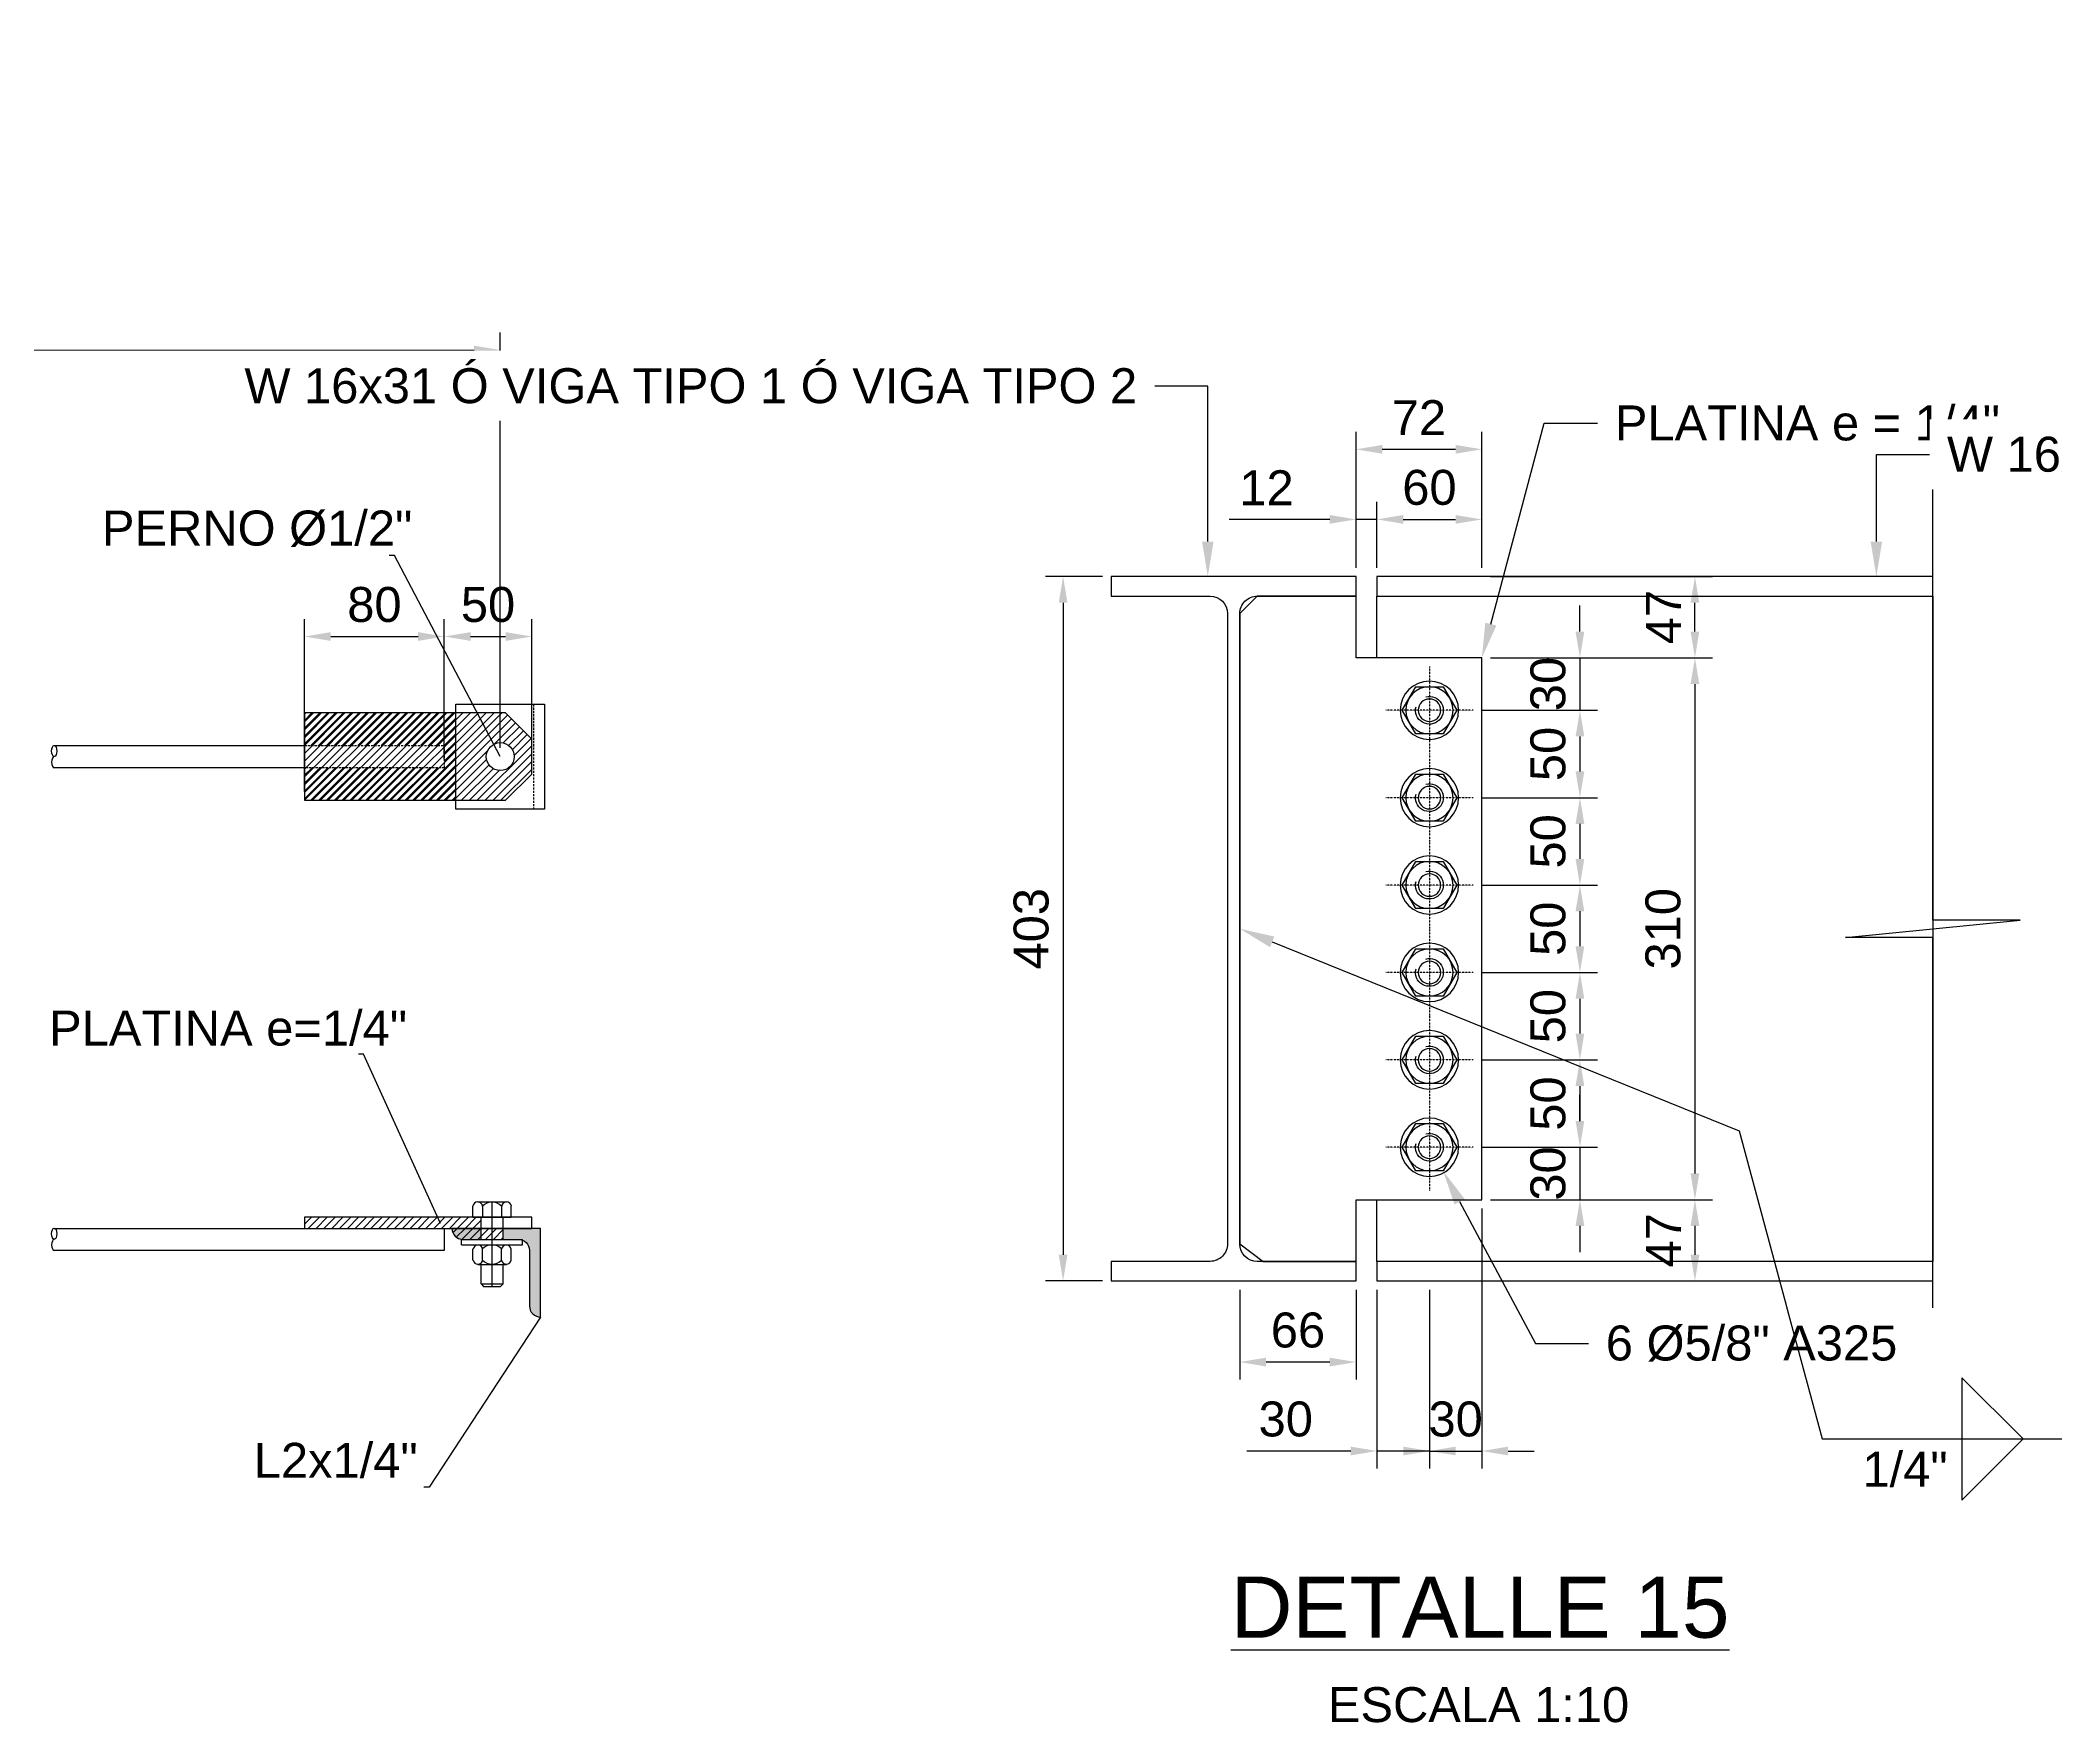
# Model space of a CAD drawing. Header units: millimetres. Extents: x -241278 to 318497, y -110515 to 29234.
# Drawn here: x -11828 to -10675, y -43249 to -42287 of the extents above; entities that cross this region are included whole.
import ezdxf
from ezdxf import colors
from ezdxf.entities.mleader import LeaderData, LeaderLine
from ezdxf.enums import TextEntityAlignment as Align
from ezdxf.math import Vec2, Vec3

# ---------------------------------------------------------------- set-up
doc = ezdxf.new("R2010")
doc.units = ezdxf.units.MM
doc.header["$LTSCALE"] = 0.1
doc.linetypes.add('CENTER', pattern=[2, 1.25, -0.25, 0.25, -0.25])
doc.linetypes.add('HIDDENX2', pattern=[19.05, 12.7, -6.35])
for name, color, linetype in [('EE-CENTROS', 8, 'CENTER'), ('EE-L 2x1-4', 121, 'Continuous'), ('EE-LAMINA 1-4', 161, 'Continuous'), ('EE-PERNO 1-2', 213, 'Continuous'), ('EE-RIOSTRA 1-2', 51, 'Continuous'), ('EE-TEXTO 1', 4, 'Continuous'), ('EE-TEXTO 2', 2, 'Continuous'), ('SIM-ACHURADOS', 8, 'Continuous'), ('SIM-COTAS', 1, 'Continuous'), ('SIM-OCULTOS', 8, 'HIDDENX2'), ('SIM-PLATINAS', 2, 'Continuous'), ('SIM-W16x31', 164, 'Continuous')]:
    doc.layers.add(name, color=color, linetype=linetype)
doc.styles.add('ARIAL EE', font='arial.ttf')
doc.styles.get("Standard").update_dxf_attribs({"font": 'arial.ttf'})
doc.dimstyles.new('EE 1_STANDAR', dxfattribs={"dimtxt": 2, "dimasz": 1.5, "dimexe": 1, "dimexo": 0.5, "dimgap": 0.8, "dimtad": 1, "dimdec": 0, "dimdsep": 46, "dimtxsty": 'Standard', "dimcen": 0.09, "dimclrd": 256, "dimclre": 256, "dimclrt": 2, "dimadec": 0, "dimazin": 0, "dimtfac": 1, "dimtdec": 0, "dimtix": 1, "dimtmove": 0, "dimatfit": 2, "dimfxl": 1, "dimtolj": 1, "dimlwd": -1, "dimlwe": -1, "dimarcsym": 1})
pattern_1 = [(45, (-202303.136, 98216.546), (-2.24506403, 2.24506403), [])]

# ---------------------------------------------------------------- blocks, each defined once
blk = doc.blocks.new('PL1')
blk.add_lwpolyline([(-6.4, -112), (25, -112), (25, 3), (10, 18), (-10, 18), (-25, 3), (-25, -112), (-6.4, -112)])
blk.add_circle((0, 0), 8)
blk = doc.blocks.new('*D282')
at = {"layer": 'SIM-COTAS', "transparency": 16777216}
for p, q in [((-12617.6, -42691.5), (-12617.6, -42453.9)), ((-11564.7, -42691.5), (-11564.7, -42453.9)), ((-12602.6, -42463.9), (-11579.7, -42463.9))]:
    blk.add_line(p, q, dxfattribs=at)
for points in [[(-12602.6, -42461.4), (-12602.6, -42466.4), (-12617.6, -42463.9)], [(-11579.7, -42461.4), (-11579.7, -42466.4), (-11564.7, -42463.9)]]:
    blk.add_solid(points, dxfattribs=at)
at = {"layer": 'SIM-COTAS', "color": 2, "transparency": 16777216, "insert": (-12091.1, -42445.5), "char_height": 20, "attachment_point": 5}
blk.add_mtext('\\A1;LONGITUD VARIABLE', dxfattribs=at)
blk = doc.blocks.new('*D249')
at = {"layer": 'SIM-COTAS', "transparency": 16777216}
for p, q in [((-11676.7, -42716.5), (-11676.7, -42617.8)), ((-11661.7, -42627.8), (-11611.7, -42627.8)), ((-11596.7, -42697.9), (-11596.7, -42617.8))]:
    blk.add_line(p, q, dxfattribs=at)
for points in [[(-11661.7, -42625.3), (-11661.7, -42630.3), (-11676.7, -42627.8)], [(-11611.7, -42625.3), (-11611.7, -42630.3), (-11596.7, -42627.8)]]:
    blk.add_solid(points, dxfattribs=at)
at = {"layer": 'SIM-COTAS', "color": 2, "transparency": 16777216, "insert": (-11636.7, -42609.6), "char_height": 20, "attachment_point": 5}
blk.add_mtext('\\A1;80', dxfattribs=at)
blk = doc.blocks.new('*D250')
at = {"layer": 'SIM-COTAS', "transparency": 16777216}
for p, q in [((-11596.7, -42697.9), (-11596.7, -42617.8)), ((-11581.7, -42627.8), (-11561.7, -42627.8)), ((-11546.7, -42691.5), (-11546.7, -42617.8))]:
    blk.add_line(p, q, dxfattribs=at)
for points in [[(-11581.7, -42625.3), (-11581.7, -42630.3), (-11596.7, -42627.8)], [(-11561.7, -42625.3), (-11561.7, -42630.3), (-11546.7, -42627.8)]]:
    blk.add_solid(points, dxfattribs=at)
at = {"layer": 'SIM-COTAS', "color": 2, "transparency": 16777216, "insert": (-11571.7, -42609.6), "char_height": 20, "attachment_point": 5}
blk.add_mtext('\\A1;50', dxfattribs=at)
blk = doc.blocks.new('TÍTULO')
at = {"layer": 'EE-TEXTO 1', "style": 'ARIAL EE'}
blk.add_attdef('%%UTÍTULO', text='', height=3.5, dxfattribs=at).set_placement((0, 0), align=Align.MIDDLE_CENTER)
at = {"layer": 'EE-TEXTO 2', "style": 'ARIAL EE'}
for tag, p in [('SUBTÍTULO', (0, -4.24)), ('ESCALA', (0, -5.71))]:
    blk.add_attdef(tag, text='', height=2, dxfattribs=at).set_placement(p, align=Align.MIDDLE_CENTER)
blk = doc.blocks.new('TUERCA 5-8')
blk.add_lwpolyline([(919700.1, -652089.1), (919692.3, -652102.6), (919700.1, -652116.1), (919715.7, -652116.1), (919723.5, -652102.6), (919715.7, -652089.1)], close=True)
for radius in [16.7, 13.5, 6.44]:
    blk.add_circle((919707.9, -652102.6), radius)
blk.add_arc((919707.9, -652102.6), 7.94, 75, 15)
at = {"layer": 'EE-CENTROS'}
for p, q in [((919707.9, -652077.6), (919707.9, -652127.6)), ((919682.9, -652102.6), (919732.9, -652102.6))]:
    blk.add_line(p, q, dxfattribs=at)
blk = doc.blocks.new('TUER 5-8')
blk.add_blockref('TUERCA 5-8', (-919707.9, 652102.6))
blk = doc.blocks.new('*D288')
at = {"layer": 'SIM-COTAS', "transparency": 16777216}
for p, q in [((-10947, -42625), (-10947, -42610)), ((-10998.1, -42640), (-10937, -42640)), ((-10947, -42640), (-10947, -42670)), ((-11003.1, -42670), (-10937, -42670)), ((-10947, -42685), (-10947, -42700))]:
    blk.add_line(p, q, dxfattribs=at)
for points in [[(-10949.5, -42625), (-10944.5, -42625), (-10947, -42640)], [(-10949.5, -42685), (-10944.5, -42685), (-10947, -42670)]]:
    blk.add_solid(points, dxfattribs=at)
at = {"layer": 'SIM-COTAS', "color": 2, "transparency": 16777216, "insert": (-10965.2, -42655), "char_height": 20, "attachment_point": 5, "rotation": 90}
blk.add_mtext('\\A1;30', dxfattribs=at)
blk = doc.blocks.new('*D289')
at = {"layer": 'SIM-COTAS', "transparency": 16777216}
for p, q in [((-11003.1, -42670), (-10937, -42670)), ((-10947, -42685), (-10947, -42705)), ((-11003.1, -42720), (-10937, -42720))]:
    blk.add_line(p, q, dxfattribs=at)
for points in [[(-10949.5, -42685), (-10944.5, -42685), (-10947, -42670)], [(-10949.5, -42705), (-10944.5, -42705), (-10947, -42720)]]:
    blk.add_solid(points, dxfattribs=at)
at = {"layer": 'SIM-COTAS', "color": 2, "transparency": 16777216, "insert": (-10965.2, -42695), "char_height": 20, "attachment_point": 5, "rotation": 90}
blk.add_mtext('\\A1;50', dxfattribs=at)
blk = doc.blocks.new('*D290')
at = {"layer": 'SIM-COTAS', "transparency": 16777216}
for p, q in [((-11003.1, -42720), (-10937, -42720)), ((-10947, -42735), (-10947, -42755)), ((-11003.1, -42770), (-10937, -42770))]:
    blk.add_line(p, q, dxfattribs=at)
for points in [[(-10949.5, -42735), (-10944.5, -42735), (-10947, -42720)], [(-10949.5, -42755), (-10944.5, -42755), (-10947, -42770)]]:
    blk.add_solid(points, dxfattribs=at)
at = {"layer": 'SIM-COTAS', "color": 2, "transparency": 16777216, "insert": (-10965.2, -42745), "char_height": 20, "attachment_point": 5, "rotation": 90}
blk.add_mtext('\\A1;50', dxfattribs=at)
blk = doc.blocks.new('*D291')
at = {"layer": 'SIM-COTAS', "transparency": 16777216}
for p, q in [((-11003.1, -42770), (-10937, -42770)), ((-10947, -42785), (-10947, -42805)), ((-11003.1, -42820), (-10937, -42820))]:
    blk.add_line(p, q, dxfattribs=at)
for points in [[(-10949.5, -42785), (-10944.5, -42785), (-10947, -42770)], [(-10949.5, -42805), (-10944.5, -42805), (-10947, -42820)]]:
    blk.add_solid(points, dxfattribs=at)
at = {"layer": 'SIM-COTAS', "color": 2, "transparency": 16777216, "insert": (-10965.2, -42795), "char_height": 20, "attachment_point": 5, "rotation": 90}
blk.add_mtext('\\A1;50', dxfattribs=at)
blk = doc.blocks.new('*D292')
at = {"layer": 'SIM-COTAS', "transparency": 16777216}
for p, q in [((-11003.1, -42820), (-10937, -42820)), ((-10947, -42835), (-10947, -42855)), ((-11003.1, -42870), (-10937, -42870))]:
    blk.add_line(p, q, dxfattribs=at)
for points in [[(-10949.5, -42835), (-10944.5, -42835), (-10947, -42820)], [(-10949.5, -42855), (-10944.5, -42855), (-10947, -42870)]]:
    blk.add_solid(points, dxfattribs=at)
at = {"layer": 'SIM-COTAS', "color": 2, "transparency": 16777216, "insert": (-10965.2, -42845), "char_height": 20, "attachment_point": 5, "rotation": 90}
blk.add_mtext('\\A1;50', dxfattribs=at)
blk = doc.blocks.new('*D293')
at = {"layer": 'SIM-COTAS', "transparency": 16777216}
for p, q in [((-11003.1, -42870), (-10937, -42870)), ((-10947, -42885), (-10947, -42905)), ((-11003.1, -42920), (-10937, -42920))]:
    blk.add_line(p, q, dxfattribs=at)
for points in [[(-10949.5, -42885), (-10944.5, -42885), (-10947, -42870)], [(-10949.5, -42905), (-10944.5, -42905), (-10947, -42920)]]:
    blk.add_solid(points, dxfattribs=at)
at = {"layer": 'SIM-COTAS', "color": 2, "transparency": 16777216, "insert": (-10965.2, -42895), "char_height": 20, "attachment_point": 5, "rotation": 90}
blk.add_mtext('\\A1;50', dxfattribs=at)
blk = doc.blocks.new('*D294')
at = {"layer": 'SIM-COTAS', "transparency": 16777216}
for p, q in [((-10947, -42905), (-10947, -42890)), ((-11003.1, -42920), (-10937, -42920)), ((-10947, -42920), (-10947, -42950)), ((-10998.1, -42950), (-10937, -42950)), ((-10947, -42965), (-10947, -42980))]:
    blk.add_line(p, q, dxfattribs=at)
for points in [[(-10949.5, -42905), (-10944.5, -42905), (-10947, -42920)], [(-10949.5, -42965), (-10944.5, -42965), (-10947, -42950)]]:
    blk.add_solid(points, dxfattribs=at)
at = {"layer": 'SIM-COTAS', "color": 2, "transparency": 16777216, "insert": (-10965.2, -42935), "char_height": 20, "attachment_point": 5, "rotation": 90}
blk.add_mtext('\\A1;30', dxfattribs=at)
blk = doc.blocks.new('*D295')
at = {"layer": 'SIM-COTAS', "transparency": 16777216}
for p, q in [((-11063.1, -43001.5), (-11063.1, -43103.8)), ((-11033.1, -43001.5), (-11033.1, -43103.8)), ((-11078.1, -43093.8), (-11137.6, -43093.8)), ((-11033.1, -43093.8), (-11063.1, -43093.8)), ((-11018.1, -43093.8), (-11003.1, -43093.8))]:
    blk.add_line(p, q, dxfattribs=at)
for points in [[(-11078.1, -43091.3), (-11078.1, -43096.3), (-11063.1, -43093.8)], [(-11018.1, -43091.3), (-11018.1, -43096.3), (-11033.1, -43093.8)]]:
    blk.add_solid(points, dxfattribs=at)
at = {"layer": 'SIM-COTAS', "color": 2, "transparency": 16777216, "insert": (-11115.3, -43075.6), "char_height": 20, "attachment_point": 5}
blk.add_mtext('\\A1;30', dxfattribs=at)
blk = doc.blocks.new('*D296')
at = {"layer": 'SIM-COTAS', "transparency": 16777216}
for p, q in [((-11003.1, -42955), (-11003.1, -43103.8)), ((-11033.1, -43001.5), (-11033.1, -43103.8)), ((-11048.1, -43093.8), (-11063.1, -43093.8)), ((-11033.1, -43093.8), (-11003.1, -43093.8)), ((-10988.1, -43093.8), (-10973.1, -43093.8))]:
    blk.add_line(p, q, dxfattribs=at)
for points in [[(-11048.1, -43091.3), (-11048.1, -43096.3), (-11033.1, -43093.8)], [(-10988.1, -43091.3), (-10988.1, -43096.3), (-11003.1, -43093.8)]]:
    blk.add_solid(points, dxfattribs=at)
at = {"layer": 'SIM-COTAS', "color": 2, "transparency": 16777216, "insert": (-11018.1, -43075.6), "char_height": 20, "attachment_point": 5}
blk.add_mtext('\\A1;30', dxfattribs=at)
blk = doc.blocks.new('*D297')
at = {"layer": 'SIM-COTAS', "transparency": 16777216}
for p, q in [((-11075.1, -42588.5), (-11075.1, -42550.8)), ((-11063.1, -42588.5), (-11063.1, -42550.8)), ((-11090.1, -42560.8), (-11147.6, -42560.8)), ((-11063.1, -42560.8), (-11075.1, -42560.8)), ((-11048.1, -42560.8), (-11033.1, -42560.8))]:
    blk.add_line(p, q, dxfattribs=at)
for points in [[(-11090.1, -42558.3), (-11090.1, -42563.3), (-11075.1, -42560.8)], [(-11048.1, -42558.3), (-11048.1, -42563.3), (-11063.1, -42560.8)]]:
    blk.add_solid(points, dxfattribs=at)
at = {"layer": 'SIM-COTAS', "color": 2, "transparency": 16777216, "insert": (-11126.3, -42542.7), "char_height": 20, "attachment_point": 5}
blk.add_mtext('\\A1;12', dxfattribs=at)
blk = doc.blocks.new('*D298')
at = {"layer": 'SIM-COTAS', "transparency": 16777216}
for p, q in [((-11075.1, -42588.5), (-11075.1, -42510.7)), ((-11003.1, -42588.5), (-11003.1, -42510.7)), ((-11060.1, -42520.7), (-11018.1, -42520.7))]:
    blk.add_line(p, q, dxfattribs=at)
for points in [[(-11060.1, -42518.2), (-11060.1, -42523.2), (-11075.1, -42520.7)], [(-11018.1, -42518.2), (-11018.1, -42523.2), (-11003.1, -42520.7)]]:
    blk.add_solid(points, dxfattribs=at)
at = {"layer": 'SIM-COTAS', "color": 2, "transparency": 16777216, "insert": (-11039.1, -42502.6), "char_height": 20, "attachment_point": 5}
blk.add_mtext('\\A1;72', dxfattribs=at)
blk = doc.blocks.new('*D299')
at = {"layer": 'SIM-COTAS', "transparency": 16777216}
for p, q in [((-11063.1, -42588.5), (-11063.1, -42550.8)), ((-11003.1, -42588.5), (-11003.1, -42550.8)), ((-11048.1, -42560.8), (-11018.1, -42560.8))]:
    blk.add_line(p, q, dxfattribs=at)
for points in [[(-11048.1, -42558.3), (-11048.1, -42563.3), (-11063.1, -42560.8)], [(-11018.1, -42558.3), (-11018.1, -42563.3), (-11003.1, -42560.8)]]:
    blk.add_solid(points, dxfattribs=at)
at = {"layer": 'SIM-COTAS', "color": 2, "transparency": 16777216, "insert": (-11033.1, -42542.6), "char_height": 20, "attachment_point": 5}
blk.add_mtext('\\A1;60', dxfattribs=at)
blk = doc.blocks.new('*D300')
at = {"layer": 'SIM-COTAS', "transparency": 16777216}
for p, q in [((-10998.1, -42593.5), (-10871.2, -42593.5)), ((-10881.2, -42625), (-10881.2, -42608.5)), ((-10998.1, -42640), (-10871.2, -42640))]:
    blk.add_line(p, q, dxfattribs=at)
for points in [[(-10883.7, -42608.5), (-10878.7, -42608.5), (-10881.2, -42593.5)], [(-10883.7, -42625), (-10878.7, -42625), (-10881.2, -42640)]]:
    blk.add_solid(points, dxfattribs=at)
at = {"layer": 'SIM-COTAS', "color": 2, "transparency": 16777216, "insert": (-10899.2, -42616.7), "char_height": 20, "attachment_point": 5, "rotation": 90}
blk.add_mtext('\\A1;47', dxfattribs=at)
blk = doc.blocks.new('*D301')
at = {"layer": 'SIM-COTAS', "transparency": 16777216}
for p, q in [((-10998.1, -42640), (-10871.2, -42640)), ((-10881.2, -42655), (-10881.2, -42935)), ((-10998.1, -42950), (-10871.2, -42950))]:
    blk.add_line(p, q, dxfattribs=at)
for points in [[(-10883.7, -42655), (-10878.7, -42655), (-10881.2, -42640)], [(-10883.7, -42935), (-10878.7, -42935), (-10881.2, -42950)]]:
    blk.add_solid(points, dxfattribs=at)
at = {"layer": 'SIM-COTAS', "color": 2, "transparency": 16777216, "insert": (-10899.4, -42795), "char_height": 20, "attachment_point": 5, "rotation": 90}
blk.add_mtext('\\A1;310', dxfattribs=at)
blk = doc.blocks.new('*D302')
at = {"layer": 'SIM-COTAS', "transparency": 16777216}
for p, q in [((-10998.1, -42950), (-10871.2, -42950)), ((-10881.2, -42965), (-10881.2, -42981.5)), ((-10998.1, -42996.5), (-10871.2, -42996.5))]:
    blk.add_line(p, q, dxfattribs=at)
for points in [[(-10883.7, -42965), (-10878.7, -42965), (-10881.2, -42950)], [(-10883.7, -42981.5), (-10878.7, -42981.5), (-10881.2, -42996.5)]]:
    blk.add_solid(points, dxfattribs=at)
at = {"layer": 'SIM-COTAS', "color": 2, "transparency": 16777216, "insert": (-10899.2, -42973.2), "char_height": 20, "attachment_point": 5, "rotation": 90}
blk.add_mtext('\\A1;47', dxfattribs=at)
blk = doc.blocks.new('AWS-FILL-IZQ')
at = {"transparency": 16777216}
for p, q in [((20, 0), (21.78, 1.78)), ((8.25, -3.5), (11.75, 0)), ((8.25, 0), (8.25, -3.5)), ((8.25, 0), (20, 0)), ((20, 0), (21.78, -1.78))]:
    blk.add_line(p, q, dxfattribs=at)
at = {"layer": 'EE-TEXTO 2', "color": 2, "transparency": 16777216, "style": 'ARIAL EE'}
for tag, p, flags in [('OBSERVACION', (22.3, -1.07), 4), ('DE-TANTO-CADA-TANTO', (12.07, -2.68), 12)]:
    blk.add_attdef(tag, p, '', height=2, dxfattribs=dict(at, flags=flags))
at = {"layer": 'EE-TEXTO 2', "color": 2, "transparency": 16777216, "style": 'ARIAL EE', "flags": 12}
blk.add_attdef('VALOR_SOLDADURA', text='', height=2, dxfattribs=at).set_placement((7.44, -2.73), align=Align.RIGHT)
blk = doc.blocks.new('*D348')
at = {"layer": 'SIM-COTAS', "transparency": 16777216}
for p, q in [((-11220.1, -42593.5), (-11252.7, -42593.5)), ((-11242.7, -42608.5), (-11242.7, -42981.5)), ((-11220.1, -42996.5), (-11252.7, -42996.5))]:
    blk.add_line(p, q, dxfattribs=at)
for points in [[(-11245.2, -42608.5), (-11240.2, -42608.5), (-11242.7, -42593.5)], [(-11245.2, -42981.5), (-11240.2, -42981.5), (-11242.7, -42996.5)]]:
    blk.add_solid(points, dxfattribs=at)
at = {"layer": 'SIM-COTAS', "color": 2, "transparency": 16777216, "insert": (-11260.9, -42795), "char_height": 20, "attachment_point": 5, "rotation": 90}
blk.add_mtext('\\A1;403', dxfattribs=at)
blk = doc.blocks.new('*D349')
at = {"layer": 'SIM-COTAS', "transparency": 16777216}
for p, q in [((-11141.6, -43001.5), (-11141.6, -43052.9)), ((-11075.1, -43001.5), (-11075.1, -43052.9)), ((-11090.1, -43042.9), (-11126.6, -43042.9))]:
    blk.add_line(p, q, dxfattribs=at)
for points in [[(-11126.6, -43040.4), (-11126.6, -43045.4), (-11141.6, -43042.9)], [(-11090.1, -43040.4), (-11090.1, -43045.4), (-11075.1, -43042.9)]]:
    blk.add_solid(points, dxfattribs=at)
at = {"layer": 'SIM-COTAS', "color": 2, "transparency": 16777216, "insert": (-11108.3, -43024.7), "char_height": 20, "attachment_point": 5}
blk.add_mtext('\\A1;66', dxfattribs=at)

msp = doc.modelspace()

# ---------------------------------------------------------------- hatches: boundary and pattern name
at = {"layer": 'SIM-ACHURADOS'}
h = msp.add_hatch(dxfattribs=at)
h.set_pattern_fill('LINE', color=256, angle=45)
h.set_pattern_definition([(45, (-203053.9018, 98086.284), (-2.24506403, 2.24506403), [])])
h.paths.add_polyline_path([(-11676.7, -42671.5), (-11676.7, -42690.2), (-11596.7, -42690.2), (-11596.7, -42702.9), (-11676.7, -42702.9), (-11676.7, -42721.5), (-11590.1, -42721.5), (-11590.1, -42671.5)])
h = msp.add_hatch(dxfattribs=at)
h.set_pattern_fill('LINE', color=256, angle=45)
h.set_pattern_definition([(45, (-202303.136, 98086.284), (-2.24506403, 2.24506403), [])])
h.paths.add_polyline_path([(-11572.7, -42696.5, 1), (-11556.7, -42696.5, 1)], flags=16)
h.paths.add_polyline_path([(-11561.7, -42721.5), (-11546.7, -42706.5), (-11546.7, -42686.5), (-11561.7, -42671.5), (-11676.7, -42671.5), (-11676.7, -42690.2), (-11676.7, -42721.5)])
h = msp.add_hatch(dxfattribs=at)
h.set_pattern_fill('LINE', color=256, angle=45)
h.set_pattern_definition(pattern_1)
h.paths.add_polyline_path([(-11575.7, -42960), (-11676.7, -42960), (-11676.7, -42966.4), (-11596.7, -42966.4), (-11575.7, -42966.4)])
h = msp.add_hatch(dxfattribs=at)
h.set_pattern_fill('LINE', color=256, angle=45)
h.set_pattern_definition(pattern_1)
h.paths.add_polyline_path([(-11586.1, -42972.7), (-11563, -42972.7), (-11563, -42966.4), (-11592.4, -42966.4, 0.414214)])
h = msp.add_hatch(color=256, dxfattribs=at)
h.dxf.hatch_style = 1
h.paths.add_polyline_path([(-11575.7, -42966.4), (-11592.4, -42966.4, 0.414214), (-11586.1, -42972.7), (-11575.7, -42972.7)])
h = msp.add_hatch(color=256, dxfattribs=at)
h.dxf.hatch_style = 1
h.paths.add_polyline_path([(-11541.6, -42966.4), (-11563, -42966.4), (-11563, -42972.7), (-11554.3, -42972.7), (-11551.9, -42972.7), (-11551.9, -42973.2, -0.304573), (-11548, -42979), (-11548, -43010.8, 0.414214), (-11541.6, -43017.2)])

# ---------------------------------------------------------------- linework, layer by layer
at = {"layer": 'EE-L 2x1-4'}
msp.add_lwpolyline([(-11539.3, -42666.5), (-11539.3, -42726.5), (-11590.1, -42726.5), (-11590.1, -42666.5), (-11539.3, -42666.5)], dxfattribs=at)
msp.add_lwpolyline([(-11586.1, -42972.7), (-11554.3, -42972.7, -0.414214), (-11548, -42979), (-11548, -43010.8, 0.414214), (-11541.6, -43017.2), (-11541.6, -42966.4), (-11592.4, -42966.4, 0.414214)], format="xyb", close=True, dxfattribs=at)
at = {"layer": 'EE-LAMINA 1-4'}
msp.add_lwpolyline([(-11546.7, -42966.4), (-11546.7, -42960), (-11676.7, -42960), (-11676.7, -42966.4)], close=True, dxfattribs=at)
at = {"layer": 'EE-PERNO 1-2'}
for p, q in [((-11580.4, -42960), (-11580.4, -42953.8)), ((-11580.4, -42960), (-11558.4, -42960)), ((-11577.6, -42951.3), (-11561.1, -42951.3)), ((-11575.7, -42972.7), (-11575.7, -42960)), ((-11574.9, -42953.8), (-11574.9, -42960)), ((-11569.4, -42999.7), (-11569.4, -42951.3)), ((-11563.9, -42953.8), (-11563.9, -42960)), ((-11563, -42972.7), (-11563, -42960)), ((-11558.4, -42960), (-11558.4, -42953.8)), ((-11586.8, -42972.7), (-11551.9, -42972.7)), ((-11586.8, -42975.9), (-11586.8, -42972.7)), ((-11551.9, -42975.9), (-11551.9, -42972.7)), ((-11586.8, -42975.9), (-11551.9, -42975.9)), ((-11580.3, -42984.7), (-11580.3, -42978.2)), ((-11574.8, -42984.7), (-11574.8, -42978.2)), ((-11563.9, -42984.7), (-11563.9, -42978.2)), ((-11558.5, -42984.7), (-11558.5, -42978.2)), ((-11577.5, -42987), (-11561.2, -42987)), ((-11575.7, -42998.2), (-11575.7, -42987)), ((-11563, -42998.2), (-11563, -42987)), ((-11575.7, -42998.2), (-11563, -42998.2)), ((-11575.7, -42998.2), (-11574.2, -42999.7)), ((-11574.2, -42999.7), (-11564.5, -42999.7)), ((-11574.2, -42999.7), (-11564.5, -42999.7)), ((-11563, -42998.2), (-11564.5, -42999.7))]:
    msp.add_line(p, q, dxfattribs=at)
for centre, radius, start, end in [((-11577.6, -42954), 2.76, 5.445, 174.555), ((-11569.4, -42958.6), 7.34, 41.4713, 138.5287), ((-11561.1, -42954), 2.76, 5.445, 174.555), ((-11577.5, -42978.7), 2.77, 9.9883, 170.0117), ((-11577.5, -42984.2), 2.77, 189.9883, 350.0117), ((-11569.4, -42983.5), 7.64, 44.4706, 135.5294), ((-11569.4, -42979.3), 7.64, 224.4706, 315.5294), ((-11561.2, -42978.7), 2.77, 9.9883, 170.0117), ((-11561.2, -42984.2), 2.77, 189.9883, 350.0117)]:
    msp.add_arc(centre, radius, start, end, dxfattribs=at)
at = {"layer": 'EE-RIOSTRA 1-2'}
for points in [[(-11819.9, -42690.2), (-11676.7, -42690.2), (-11676.7, -42702.9), (-11820.1, -42702.9)], [(-11819.9, -42966.4), (-11596.7, -42966.4), (-11596.7, -42979.1), (-11820.1, -42979.1)]]:
    msp.add_lwpolyline(points, dxfattribs=at)
for centre in [(-11819.9, -42693.3), (-11819.9, -42969.5)]:
    msp.add_ellipse(centre, major_axis=(0, -3.18), ratio=0.467779, dxfattribs=at)
for centre in [(-11819.9, -42699.7), (-11819.9, -42975.9)]:
    msp.add_ellipse(centre, major_axis=(0, -3.18), ratio=0.467779, start_param=3.141593, end_param=6.283185, dxfattribs=at)
at = {"layer": 'SIM-COTAS'}
msp.add_lwpolyline([(-10745.1, -43046.5), (-10745.1, -42800), (-10795.1, -42800), (-10695.1, -42790), (-10745.1, -42790), (-10745.1, -42543.5)], dxfattribs=at)
at = {"layer": 'SIM-OCULTOS'}
msp.add_line((-11545.6, -42666.5), (-11545.6, -42726.5), dxfattribs=at)
msp.add_lwpolyline([(-11676.7, -42690.2), (-11596.7, -42690.2), (-11596.7, -42702.9), (-11676.7, -42702.9)], dxfattribs=at)
at = {"layer": 'SIM-PLATINAS'}
msp.add_lwpolyline([(-11075.1, -42640), (-11075.1, -42604.7), (-11131.6, -42604.7), (-11141.6, -42614.7), (-11141.6, -42975.3), (-11128.2, -42985.3), (-11075.1, -42985.3), (-11075.1, -42950), (-11003.1, -42950), (-11003.1, -42640)], close=True, dxfattribs=at)
at = {"layer": 'SIM-W16x31'}
msp.add_lwpolyline([(-11131.6, -42604.7), (-11075.1, -42604.7), (-11075.1, -42593.5), (-11215.1, -42593.5), (-11215.1, -42604.7), (-11158.6, -42604.7, -0.414203), (-11148.6, -42614.7), (-11148.6, -42975.3, -0.414224), (-11158.6, -42985.3), (-11215.1, -42985.3), (-11215.1, -42996.5), (-11075.1, -42996.5), (-11075.1, -42985.3), (-11131.6, -42985.3, -0.414203), (-11141.6, -42975.3), (-11141.6, -42614.7, -0.414224)], format="xyb", close=True, dxfattribs=at)
for points in [[(-10745.1, -42593.5), (-11063.1, -42593.5), (-11063.1, -42604.7), (-10745.1, -42604.7)], [(-10745.1, -42985.3), (-11063.1, -42985.3), (-11063.1, -42996.5), (-10745.1, -42996.5)]]:
    msp.add_lwpolyline(points, close=True, dxfattribs=at)
msp.add_lwpolyline([(-11063.1, -42640), (-11063.1, -42604.7), (-10745.1, -42604.7), (-10745.1, -42985.3), (-11063.1, -42985.3), (-11063.1, -42950)], dxfattribs=at)

# ---------------------------------------------------------------- block references
at = {"xscale": -1}
for p in [(-11033.1, -42670), (-11033.1, -42720), (-11033.1, -42770), (-11033.1, -42820), (-11033.1, -42870), (-11033.1, -42920)]:
    msp.add_blockref('TUER 5-8', p, dxfattribs=at)
at = {"layer": 'EE-LAMINA 1-4', "rotation": 269.9999996781673}
msp.add_blockref('PL1', (-11564.7, -42696.5), dxfattribs=at)
at = {"layer": 'SIM-COTAS'}
ref = msp.add_blockref('TÍTULO', (-10998.7, -43235.6), dxfattribs=dict(at, xscale=10, yscale=10, zscale=10))
ref.add_attrib('ESCALA1:100', 'ESCALA 1:10', dxfattribs={"layer": 'EE-TEXTO 2', "height": 20, "style": 'ARIAL EE'}).set_placement((-11005, -43248.9), align=Align.CENTER)
ref.add_attrib('%%UVISTAENPLANTA', '%%UDETALLE 15', dxfattribs={"layer": 'EE-TEXTO 1', "height": 35, "style": 'ARIAL EE'}).set_placement((-11004.1, -43200.6), align=Align.CENTER)

# ---------------------------------------------------------------- texts
at = {"layer": 'SIM-COTAS', "color": 2, "char_height": 20, "attachment_point": 9, "style": 'ARIAL EE'}
for s, insert in [('PERNO %%C1/2"', (-11615, -42576.5)), ('PLATINA e=1/4"', (-11618, -42862.1)), ('L2x1/4"', (-11611.9, -43109.4))]:
    msp.add_mtext(s, dxfattribs=dict(at, insert=insert))

# ---------------------------------------------------------------- dimensions: what is measured, and where the dimension line sits
at = {"layer": 'SIM-COTAS'}
dim = msp.add_linear_dim(base=(-11564.7, -42463.9), p1=(-12617.6, -42696.5), p2=(-11564.7, -42696.5), text='LONGITUD VARIABLE', dimstyle='EE 1_STANDAR', dxfattribs=at)
dim.commit()
dim.dimension.update_dxf_attribs({"geometry": '*D282', "text_midpoint": (-12091.1, -42445.5)})
for base, p1, p2, picture, middle in [((-11003.1, -42520.7), (-11075.1, -42593.5), (-11003.1, -42593.5), '*D298', (-11039.1, -42502.6)), ((-11003.1, -42560.8), (-11063.1, -42593.5), (-11003.1, -42593.5), '*D299', (-11033.1, -42542.6)), ((-11596.7, -42627.8), (-11676.7, -42721.5), (-11596.7, -42702.9), '*D249', (-11636.7, -42609.6)), ((-11546.7, -42627.8), (-11596.7, -42702.9), (-11546.7, -42696.5), '*D250', (-11571.7, -42609.6)), ((-11003.1, -43093.8), (-11033.1, -42996.5), (-11003.1, -42950), '*D296', (-11018.1, -43075.6)), ((-11141.5562, -43042.9412), (-11075.0566, -42996.465), (-11141.5562, -42996.465), '*D349', (-11108.3064, -43024.7298))]:
    dim = msp.add_linear_dim(base=base, p1=p1, p2=p2, dimstyle='EE 1_STANDAR', dxfattribs=at)
    dim.commit()
    dim.dimension.update_dxf_attribs({"geometry": picture, "text_midpoint": middle})
for base, p1, p2, picture, middle in [((-11063.1, -42560.8), (-11075.1, -42593.5), (-11063.1, -42593.5), '*D297', (-11126.3, -42560.8)), ((-11033.1, -43093.8), (-11063.1, -42996.5), (-11033.1, -42996.5), '*D295', (-11115.3, -43093.8))]:
    dim = msp.add_linear_dim(base=base, p1=p1, p2=p2, dimstyle='EE 1_STANDAR', dxfattribs=at)
    dim.commit()
    dim.dimension.update_dxf_attribs({"geometry": picture, "text_midpoint": middle, "dimtype": 160})
for base, p1, p2, picture, middle in [((-10881.2242101, -42593.4650194), (-11003.056632, -42639.9650194), (-11003.056632, -42593.4650194), '*D300', (-10899.2242101, -42616.7150194)), ((-10947, -42670), (-11003.1, -42640), (-11008.1, -42670), '*D288', (-10965.2, -42655)), ((-10881.2, -42950), (-11003.1, -42640), (-11003.1, -42950), '*D301', (-10899.4, -42795)), ((-10947, -42720), (-11008.1, -42670), (-11008.1, -42720), '*D289', (-10965.2, -42695)), ((-10947, -42770), (-11008.1, -42720), (-11008.1, -42770), '*D290', (-10965.2, -42745)), ((-10947, -42820), (-11008.1, -42770), (-11008.1, -42820), '*D291', (-10965.2, -42795)), ((-10947, -42870), (-11008.1, -42820), (-11008.1, -42870), '*D292', (-10965.2, -42845)), ((-10947, -42920), (-11008.1, -42870), (-11008.1, -42920), '*D293', (-10965.2, -42895)), ((-10947, -42950), (-11008.1, -42920), (-11003.1, -42950), '*D294', (-10965.2, -42935)), ((-10881.2242101, -42996.4650194), (-11003.056632, -42949.9650194), (-11003.056632, -42996.4650194), '*D302', (-10899.2242101, -42973.2150194))]:
    dim = msp.add_linear_dim(base=base, p1=p1, p2=p2, angle=90, dimstyle='EE 1_STANDAR', dxfattribs=at)
    dim.commit()
    dim.dimension.update_dxf_attribs({"geometry": picture, "text_midpoint": middle})

# ---------------------------------------------------------------- leaders
at = {"layer": 'SIM-COTAS', "annotation_type": 0, "has_hookline": 1, "hookline_direction": 1}
for points in [[(-11564.7, -42696.5), (-11625.2, -42581.5), (-11626.7, -42581.5)], [(-11598.8, -42963.6), (-11642.9, -42866.7), (-11644.4, -42866.7)], [(-11541.6, -43017.2), (-11605.4, -43114.4), (-11606.9, -43114.4)]]:
    msp.add_leader(points, dimstyle='EE 1_STANDAR', override={"dimscale": 0, "dimgap": 0.5, "dimtad": 1}, dxfattribs=at)

# ---------------------------------------------------------------- next in the draw order: leaders
at = {"layer": 'SIM-COTAS', "linetype": 'Continuous'}
ml = msp.add_multileader_mtext('Standard', dxfattribs=at)
ml.set_content('\\A1;{\\C2;VIGA ARMADATIPO 1}', color=256)
ml.set_leader_properties()
ml.build(insert=Vec2(0, 0))
ml.multileader.update_dxf_attribs({"dogleg_length": 0.0025, "arrow_head_size": 20, "scale": 10})
ctx = ml.context
ctx.base_point, ctx.scale, ctx.char_height, ctx.arrow_head_size, ctx.landing_gap_size, ctx.plane_origin = Vec3(-10531.1, -42306.7), 10, 20, 20, 10, Vec3(-39598.5, -35800.9)
ctx.text_align_type = 2
notes = []
notes.append((ctx, [(1, (1, 1, 0), (-10297.2, -42306.7), (-1, 0), 30.4, [(0, [(-10297.2, -42433.1)], 0, [])])]))
ctx.mtext.insert, ctx.mtext.width, ctx.mtext.defined_height, ctx.mtext.alignment, ctx.mtext.flow_direction = Vec3(-10337.6, -42296.7), 139.61, 56.3, 3, 5
ctx.mtext.has_bg_fill, ctx.mtext.bg_color, ctx.mtext.bg_scale_factor, ctx.mtext.bg_transparency, ctx.mtext.use_window_bg_color = 1, -1027028792, 1.5, 0, 1
ml = msp.add_multileader_mtext('Standard', dxfattribs=at)
ml.set_content('\\A1;{\\C2;W 16x31 Ó VIGA TIPO 1 Ó VIGA TIPO 2}', color=256)
ml.set_leader_properties()
ml.build(insert=Vec2(0, 0))
ml.multileader.update_dxf_attribs({"dogleg_length": 0.0025, "arrow_head_size": 20, "scale": 10})
ctx = ml.context
ctx.base_point, ctx.scale, ctx.char_height, ctx.arrow_head_size, ctx.landing_gap_size, ctx.plane_origin = Vec3(-11401.4, -42484.5), 10, 20, 20, 10, Vec3(-40461.2, -35961.3)
ctx.text_align_type = 2
notes.append((ctx, [(1, (1, 1, 0), (-11159.9, -42484.5), (-1, 0), 30.4, [(0, [(-11159.9, -42593.5)], 0, [])])]))
ctx.mtext.insert, ctx.mtext.width, ctx.mtext.defined_height, ctx.mtext.alignment, ctx.mtext.flow_direction = Vec3(-11200.3, -42474.3), 199.724, 56.3, 3, 5
ctx.mtext.has_bg_fill, ctx.mtext.bg_color, ctx.mtext.bg_scale_factor, ctx.mtext.bg_transparency, ctx.mtext.use_window_bg_color = 1, -1027028792, 1.5, 0, 1
ml = msp.add_multileader_mtext('Standard', dxfattribs=at)
ml.set_content('\\A1;{\\C2;PLATINA e = 1/4"}', color=256)
ml.set_leader_properties()
ml.build(insert=Vec2(0, 0))
ml.multileader.update_dxf_attribs({"dogleg_length": 0.0025, "arrow_head_size": 20, "scale": 10})
ctx = ml.context
ctx.base_point, ctx.scale, ctx.char_height, ctx.arrow_head_size, ctx.landing_gap_size, ctx.plane_origin = Vec3(-10937, -42505.8), 10, 20, 20, 10, Vec3(-40304.3, -36007.8)
notes.append((ctx, [(0, (1, 1, 0), (-10967.4, -42505.8), (1, 0), 30.4, [(0, [(-11003.1, -42640)], 0, [])])]))
ctx.mtext.insert, ctx.mtext.width, ctx.mtext.defined_height, ctx.mtext.flow_direction = Vec3(-10927, -42495.6), 94.269, 56.3, 5
ctx.mtext.has_bg_fill, ctx.mtext.bg_color, ctx.mtext.bg_scale_factor, ctx.mtext.bg_transparency, ctx.mtext.use_window_bg_color = 1, -1027028792, 1.5, 0, 1
ml = msp.add_multileader_mtext('Standard', dxfattribs=at)
ml.set_content('{\\C2;6 %%C5/8" A325}', color=256)
ml.set_leader_properties()
ml.build(insert=Vec2(0, 0))
ml.multileader.update_dxf_attribs({"dogleg_length": 0.0025, "arrow_head_size": 20, "scale": 10})
ctx = ml.context
ctx.base_point, ctx.scale, ctx.char_height, ctx.arrow_head_size, ctx.landing_gap_size, ctx.plane_origin = Vec3(-10942.2, -43032.2), 10, 20, 20, 10, Vec3(-40304.3, -36037.8)
notes.append((ctx, [(0, (1, 1, 0), (-10972.5, -43032.2), (1, 0), 30.4, [(0, [(-11025.3, -42933.5)], 0, [])])]))
ctx.mtext.insert, ctx.mtext.width, ctx.mtext.defined_height, ctx.mtext.flow_direction = Vec3(-10932.2, -43022), 94.269, 56.3, 5
ctx.mtext.has_bg_fill, ctx.mtext.bg_color, ctx.mtext.bg_scale_factor, ctx.mtext.bg_transparency, ctx.mtext.use_window_bg_color = 1, -1027028792, 1.5, 0, 1
for ctx, leaders in notes:
    for number, flags, end, landing, length, lines in leaders:
        leader = LeaderData()
        leader.index, (leader.has_last_leader_line, leader.has_dogleg_vector, leader.attachment_direction) = number, flags
        leader.last_leader_point, leader.dogleg_vector, leader.dogleg_length = Vec3(end), Vec3(landing), length
        for number, points, colour, breaks in lines:
            line = LeaderLine()
            line.index, line.vertices, line.color, line.breaks = number, Vec3.list(points), colors.encode_raw_color(colour), breaks
            leader.lines.append(line)
        ctx.leaders.append(leader)

# ---------------------------------------------------------------- next in the draw order: linework, layer by layer
at = {"layer": 'SIM-COTAS'}
msp.add_lwpolyline([(-10693.5, -43086.9), (-10728.5, -43051.9), (-10728.5, -43086.9)], dxfattribs=at)

# ---------------------------------------------------------------- next in the draw order: dimensions: what is measured, and where the dimension line sits
dim = msp.add_linear_dim(base=(-11242.7, -42996.5), p1=(-11215.1, -42593.5), p2=(-11215.1, -42996.5), angle=90, dimstyle='EE 1_STANDAR', dxfattribs=at)
dim.commit()
dim.dimension.update_dxf_attribs({"geometry": '*D348', "text_midpoint": (-11260.9, -42795)})

# ---------------------------------------------------------------- next in the draw order: leaders
at = {"layer": 'SIM-COTAS', "linetype": 'Continuous'}
ml = msp.add_multileader_mtext('Standard', dxfattribs=at)
ml.set_content('\\A1;{\\C2;W 16x31}', color=256)
ml.set_leader_properties()
ml.build(insert=Vec2(0, 0))
ml.multileader.update_dxf_attribs({"dogleg_length": 0.0025, "arrow_head_size": 20, "scale": 10})
ctx = ml.context
ctx.base_point, ctx.scale, ctx.char_height, ctx.arrow_head_size, ctx.landing_gap_size, ctx.plane_origin = Vec3(-10747, -42523.7), 10, 20, 20, 10, Vec3(18523.8, -35961.3)
notes = []
notes.append((ctx, [(1, (1, 1, 0), (-10777.4, -42523.7), (1, 0), 30.4, [(0, [(-10777.4, -42593.5)], 0, [])])]))
ctx.mtext.insert, ctx.mtext.rotation, ctx.mtext.width, ctx.mtext.defined_height, ctx.mtext.flow_direction = Vec3(-10737, -42513.5), 6.283185, 103.651, 56.3, 5
ctx.mtext.has_bg_fill, ctx.mtext.bg_color, ctx.mtext.bg_scale_factor, ctx.mtext.bg_transparency, ctx.mtext.use_window_bg_color = 1, -1027028792, 1.5, 0, 1
at = {"layer": 'SIM-COTAS'}
ml = msp.add_multileader_block('Standard', dxfattribs=at)
ml.set_content('AWS-FILL-IZQ', color=256, scale=10)
ml.set_attribute('VALOR_SOLDADURA', '1/4"', width=0)
ml.set_attribute('DE-TANTO-CADA-TANTO', '', width=0)
ml.set_attribute('OBSERVACION', '', width=0)
ml.set_leader_properties(color=256)
ml.build(insert=Vec2(0, 0))
ml.multileader.update_dxf_attribs({"arrow_head_size": 20, "scale": 10, "block_connection_type": 1})
ctx = ml.context
ctx.base_point, ctx.scale, ctx.char_height, ctx.arrow_head_size, ctx.landing_gap_size, ctx.plane_origin = Vec3(-10728.5, -43086.9), 10, 40, 20, 20, Vec3(-10015.6, -43056.8)
ctx.attachment_type = 1
notes.append((ctx, [(0, (1, 1, 0), (-10808.5, -43086.9), (1, 0), 80, [(0, [(-11141.6, -42795), (-10855.9, -42910.6)], 0, [])])]))
ctx.block.insert = Vec3(-10811, -43086.9)
for ctx, leaders in notes:
    for number, flags, end, landing, length, lines in leaders:
        leader = LeaderData()
        leader.index, (leader.has_last_leader_line, leader.has_dogleg_vector, leader.attachment_direction) = number, flags
        leader.last_leader_point, leader.dogleg_vector, leader.dogleg_length = Vec3(end), Vec3(landing), length
        for number, points, colour, breaks in lines:
            line = LeaderLine()
            line.index, line.vertices, line.color, line.breaks = number, Vec3.list(points), colors.encode_raw_color(colour), breaks
            leader.lines.append(line)
        ctx.leaders.append(leader)

doc.saveas('drawing.dxf')
